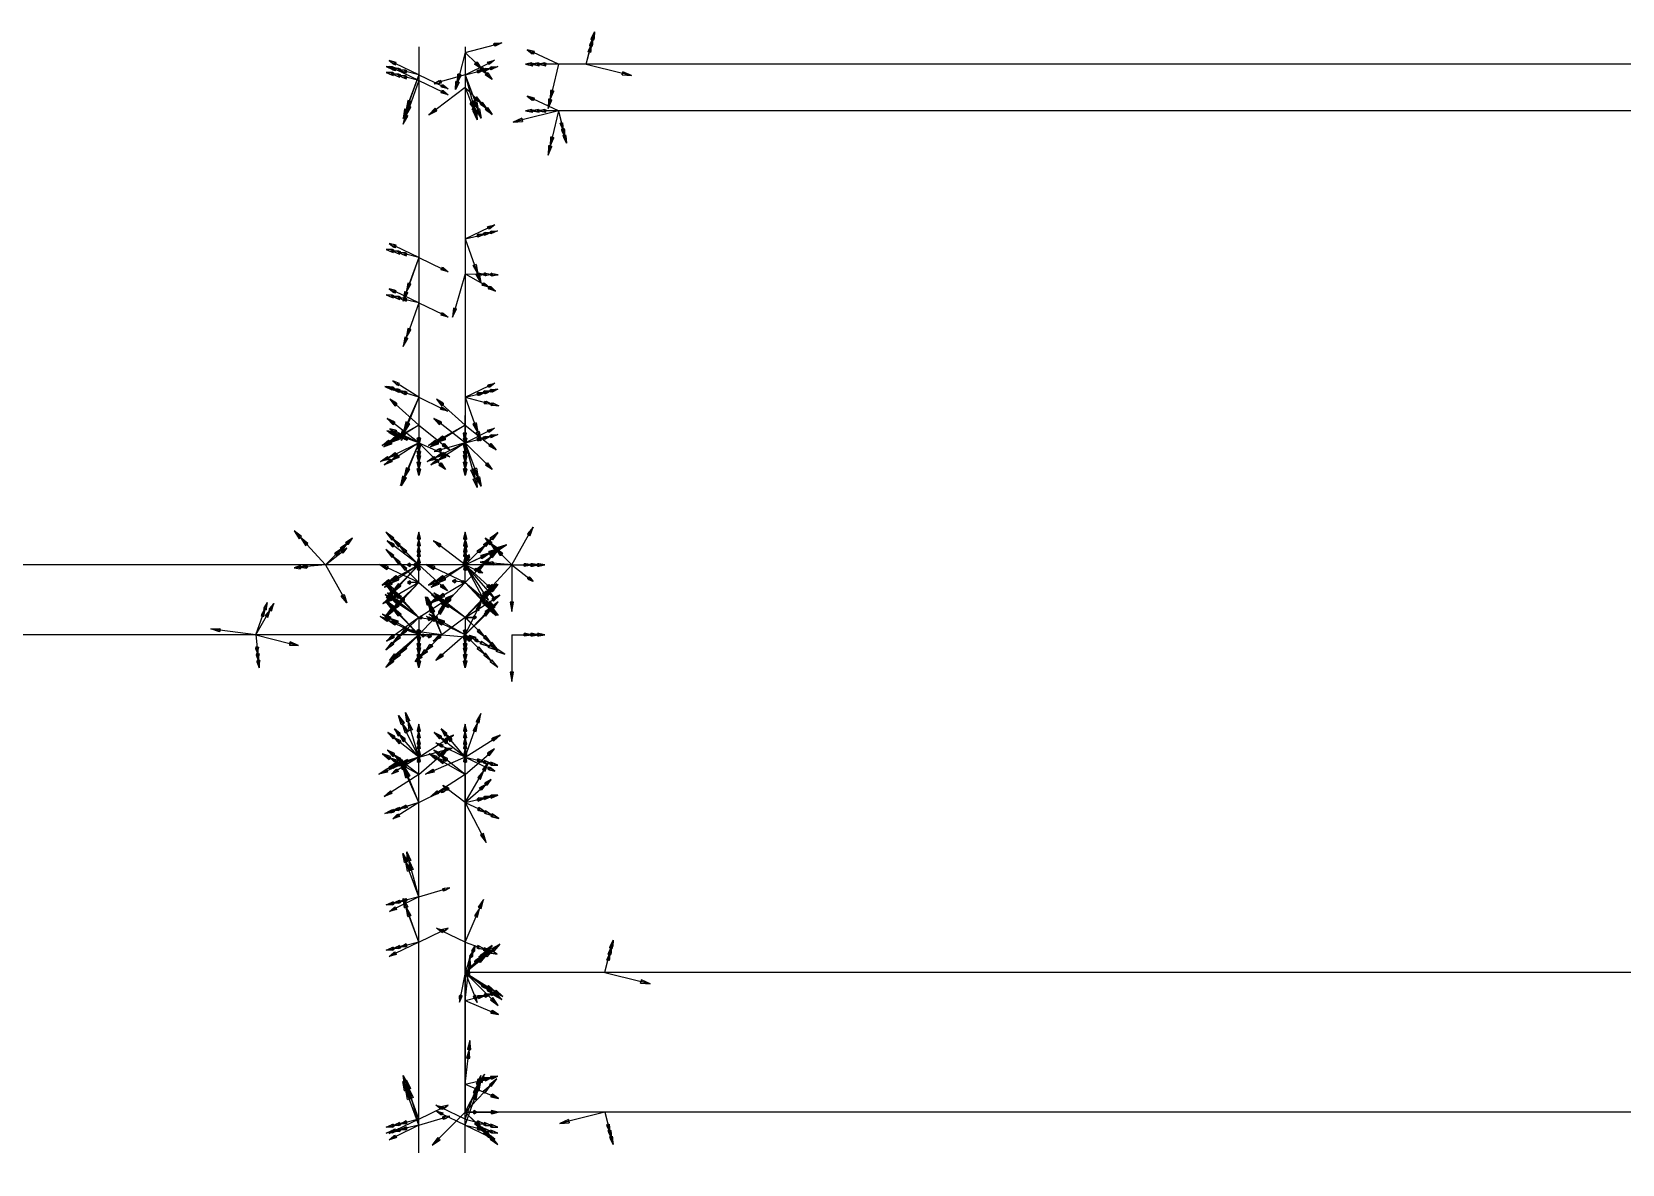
# Model space of a CAD drawing. Header units: millimetres. Extents: x -8665 to 13, y -124 to 125.
# Drawn here: x -2498.1 to -2156.5, y -121.2 to 122 of the extents above; entities that cross this region are included whole.
import ezdxf

# ---------------------------------------------------------------- set-up
doc = ezdxf.new("R2010")
doc.units = ezdxf.units.MM
for name, color, linetype in [('AutoDetect_13_112', 1, 'Continuous'), ('AutoDetect_14_120', 1, 'Continuous'), ('AutoDetect_17_103', 1, 'Continuous'), ('AutoDetect_18_35', 1, 'Continuous'), ('AutoDetect_221_12', 1, 'Continuous'), ('AutoDetect_222_13', 1, 'Continuous'), ('AutoDetect_223_71', 1, 'Continuous'), ('AutoDetect_224_72', 1, 'Continuous'), ('AutoDetect_225_105', 1, 'Continuous'), ('AutoDetect_226_106', 1, 'Continuous'), ('AutoDetect_231_36', 1, 'Continuous'), ('AutoDetect_232_37', 1, 'Continuous'), ('AutoDetect_233_56', 1, 'Continuous'), ('AutoDetect_234_57', 1, 'Continuous'), ('AutoDetect_235_90', 1, 'Continuous'), ('AutoDetect_236_89', 1, 'Continuous'), ('AutoDetect_247_104', 1, 'Continuous'), ('AutoDetect_248_107', 1, 'Continuous'), ('AutoDetect_250_99', 1, 'Continuous'), ('AutoDetect_251_88', 1, 'Continuous'), ('AutoDetect_277_8', 1, 'Continuous'), ('AutoDetect_278_6', 1, 'Continuous'), ('AutoDetect_289_70', 1, 'Continuous'), ('AutoDetect_290_34', 1, 'Continuous'), ('AutoDetect_299_14', 1, 'Continuous'), ('AutoDetect_300_15', 1, 'Continuous'), ('AutoDetect_303_32', 1, 'Continuous'), ('AutoDetect_304_33', 1, 'Continuous'), ('AutoDetect_345_73', 1, 'Continuous'), ('AutoDetect_346_74', 1, 'Continuous'), ('AutoDetect_348_54', 1, 'Continuous'), ('AutoDetect_349_55', 1, 'Continuous'), ('AutoDetect_383_11', 1, 'Continuous'), ('AutoDetect_384_31', 1, 'Continuous'), ('AutoDetect_385_87', 1, 'Continuous'), ('KNOTENBLECH_ID_GUID_6B7FED3A_8994_4ed4_AF79_758A89B35B66', 1, 'Continuous')]:
    doc.layers.add(name, color=color, linetype=linetype)

# ---------------------------------------------------------------- blocks, each defined once
blk = doc.blocks.new('Kontrollpunkt')
at = {"color": 0}
for q in [(0, 6), (8, 0), (0, 0, 4)]:
    blk.add_line((0, 0), q, dxfattribs=at)
for points in [[(0.25, 8, -0.25), (-0.25, 8, -0.25), (-0.25, 8, 0.25), (0, 10, 0), (-0.25, 8, -0.25), (0.25, 8, 0.25), (0, 10, 0), (0.25, 8, -0.25), (0.25, 8, 0.25), (-0.25, 8, 0.25)], [(0.25, 6, -0.25), (-0.25, 6, -0.25), (-0.25, 6, 0.25), (0, 8, 0), (-0.25, 6, -0.25), (0.25, 6, 0.25), (0, 8, 0), (0.25, 6, -0.25), (0.25, 6, 0.25), (-0.25, 6, 0.25)], [(0.25, 0.25, 4), (-0.25, 0.25, 4), (-0.25, -0.25, 4), (0, 0, 6), (-0.25, 0.25, 4), (0.25, -0.25, 4), (0, 0, 6), (0.25, 0.25, 4), (0.25, -0.25, 4), (-0.25, -0.25, 4)], [(0.25, 0.25, 6), (-0.25, 0.25, 6), (-0.25, -0.25, 6), (0, 0, 8), (-0.25, 0.25, 6), (0.25, -0.25, 6), (0, 0, 8), (0.25, 0.25, 6), (0.25, -0.25, 6), (-0.25, -0.25, 6)], [(0.25, 0.25, 8), (-0.25, 0.25, 8), (-0.25, -0.25, 8), (0, 0, 10), (-0.25, 0.25, 8), (0.25, -0.25, 8), (0, 0, 10), (0.25, 0.25, 8), (0.25, -0.25, 8), (-0.25, -0.25, 8)], [(8, 0.25, -0.25), (8, 0.25, 0.25), (8, -0.25, 0.25), (10, 0, 0), (8, 0.25, 0.25), (8, -0.25, -0.25), (10, 0, 0), (8, 0.25, -0.25), (8, -0.25, -0.25), (8, -0.25, 0.25)]]:
    blk.add_polyline3d(points, dxfattribs=at)

msp = doc.modelspace()

# ---------------------------------------------------------------- linework, layer by layer
at = {"layer": 'AutoDetect_13_112', "color": 1}
msp.add_line((-845, 115, -220), (-2385, 115, -220), dxfattribs=at)
at = {"layer": 'AutoDetect_14_120', "color": 1}
msp.add_line((-845, 105, -220), (-2385, 105, -220), dxfattribs=at)
at = {"layer": 'AutoDetect_17_103', "color": 1}
msp.add_line((-2395, 7.5, -220), (-2583, 7.5, -220), dxfattribs=at)
at = {"layer": 'AutoDetect_18_35', "color": 1}
msp.add_line((-2410, -7.5, -220), (-2583, -7.5, -220), dxfattribs=at)
at = {"layer": 'AutoDetect_221_12', "color": 1}
msp.add_line((-2405, 3.75, -262.5), (-2405, 3.75, -407.5), dxfattribs=at)
at = {"layer": 'AutoDetect_222_13', "color": 1}
msp.add_line((-2415, 3.75, -262.5), (-2415, 3.75, -407.5), dxfattribs=at)
at = {"layer": 'AutoDetect_223_71', "color": 1}
msp.add_line((-2405, 118.75, -232.5), (-2405, 33.75, -232.5), dxfattribs=at)
at = {"layer": 'AutoDetect_224_72', "color": 1}
msp.add_line((-2415, 118.75, -232.5), (-2415, 33.75, -232.5), dxfattribs=at)
at = {"layer": 'AutoDetect_225_105', "color": 1}
msp.add_line((-2405, 118.75, -437.5), (-2405, 33.75, -437.5), dxfattribs=at)
at = {"layer": 'AutoDetect_226_106', "color": 1}
msp.add_line((-2415, 118.75, -437.5), (-2415, 33.75, -437.5), dxfattribs=at)
at = {"layer": 'AutoDetect_231_36', "color": 1}
msp.add_line((-2405, -3.75, -262.5), (-2405, -3.75, -407.5), dxfattribs=at)
at = {"layer": 'AutoDetect_232_37', "color": 1}
msp.add_line((-2415, -3.75, -262.5), (-2415, -3.75, -407.5), dxfattribs=at)
at = {"layer": 'AutoDetect_233_56', "color": 1}
msp.add_line((-2405, -118.75, -232.5), (-2405, -33.75, -232.5), dxfattribs=at)
at = {"layer": 'AutoDetect_234_57', "color": 1}
msp.add_line((-2415, -118.75, -232.5), (-2415, -33.75, -232.5), dxfattribs=at)
at = {"layer": 'AutoDetect_235_90', "color": 1}
msp.add_line((-2415, -118.75, -437.5), (-2415, -33.75, -437.5), dxfattribs=at)
at = {"layer": 'AutoDetect_236_89', "color": 1}
msp.add_line((-2405, -118.75, -437.5), (-2405, -33.75, -437.5), dxfattribs=at)
at = {"layer": 'AutoDetect_247_104', "color": 1}
msp.add_line((-2405, 110, -220), (-2405, 37.5, -220), dxfattribs=at)
at = {"layer": 'AutoDetect_248_107', "color": 1}
msp.add_line((-2415, 117.5, -220), (-2415, 37.5, -220), dxfattribs=at)
at = {"layer": 'AutoDetect_250_99', "color": 1}
msp.add_line((-2405, -37.5, -220), (-2405, -80, -220), dxfattribs=at)
at = {"layer": 'AutoDetect_251_88', "color": 1}
msp.add_line((-2415, -117.5, -220), (-2415, -37.5, -220), dxfattribs=at)
at = {"layer": 'AutoDetect_277_8', "color": 1}
msp.add_line((-20, -80, -220), (-2405, -80, -220), dxfattribs=at)
at = {"layer": 'AutoDetect_278_6', "color": 1}
msp.add_line((-20, -110, -220), (-2405, -110, -220), dxfattribs=at)
at = {"layer": 'AutoDetect_289_70', "color": 1}
msp.add_line((-2395, 7.5, -35), (-2583, 7.5, -35), dxfattribs=at)
at = {"layer": 'AutoDetect_290_34', "color": 1}
msp.add_line((-2410, -7.5, -35), (-2583, -7.5, -35), dxfattribs=at)
at = {"layer": 'AutoDetect_299_14', "color": 1}
msp.add_line((-2405, 7.5, -65), (-2405, 7.5, -190), dxfattribs=at)
at = {"layer": 'AutoDetect_300_15', "color": 1}
msp.add_line((-2415, 7.5, -65), (-2415, 7.5, -190), dxfattribs=at)
at = {"layer": 'AutoDetect_303_32', "color": 1}
msp.add_line((-2405, -7.49, -65), (-2405, -7.5, -190), dxfattribs=at)
at = {"layer": 'AutoDetect_304_33', "color": 1}
msp.add_line((-2415, -7.49, -65), (-2415, -7.5, -190), dxfattribs=at)
at = {"layer": 'AutoDetect_345_73', "color": 1}
msp.add_line((-2405, 117.5, -35), (-2405, 37.5, -35), dxfattribs=at)
at = {"layer": 'AutoDetect_346_74', "color": 1}
msp.add_line((-2415, 117.5, -35), (-2415, 37.5, -35), dxfattribs=at)
at = {"layer": 'AutoDetect_348_54', "color": 1}
msp.add_line((-2405, -117.49, -35), (-2405, -37.49, -35), dxfattribs=at)
at = {"layer": 'AutoDetect_349_55', "color": 1}
msp.add_line((-2415, -117.49, -35), (-2415, -37.49, -35), dxfattribs=at)
at = {"layer": 'AutoDetect_383_11', "color": 1}
msp.add_line((-2405, -80, -160), (-2405, -80, -220), dxfattribs=at)
at = {"layer": 'AutoDetect_384_31', "color": 1}
msp.add_line((-2405, -110, -160), (-2405, -110, -220), dxfattribs=at)
at = {"layer": 'AutoDetect_385_87', "color": 1}
msp.add_line((-2405, -80, -160), (-2405, -110, -160), dxfattribs=at)

# ---------------------------------------------------------------- block references
at = {"layer": 'AutoDetect_13_112', "color": 1, "extrusion": (0.173648, 0.696364, 0.696364), "rotation": 180}
msp.add_blockref('Kontrollpunkt', (2336.14, 165.24, -486.23), dxfattribs=at)
at = {"layer": 'AutoDetect_14_120', "color": 1, "extrusion": (0.173648, -0.696364, 0.696364), "rotation": 180}
msp.add_blockref('Kontrollpunkt', (-2288.73, 314.9, -640.47), dxfattribs=at)
at = {"layer": 'AutoDetect_17_103', "color": 2, "extrusion": (0.575779, 0.578134, 0.578134), "rotation": 265.8768767192246}
msp.add_blockref('Kontrollpunkt', (1730.61, 810.82, -1524.87), dxfattribs=at)
at = {"layer": 'AutoDetect_17_103', "color": 2, "extrusion": (-0.575779, 0.578134, 0.578134), "rotation": 206.0120420016545}
msp.add_blockref('Kontrollpunkt', (1691.68, -1159.66, 1256.14), dxfattribs=at)
at = {"layer": 'AutoDetect_18_35', "color": 1, "extrusion": (-0.575779, -0.578134, 0.578134), "rotation": 55.70112638150838}
msp.add_blockref('Kontrollpunkt', (-1702.31, -1165.78, 1264.77), dxfattribs=at)
at = {"layer": 'AutoDetect_18_35', "color": 1, "extrusion": (0.071534, -0.705295, 0.705295), "rotation": 332.8699397141127}
msp.add_blockref('Kontrollpunkt', (-2438.25, 13.14, -325.13), dxfattribs=at)
at = {"layer": 'AutoDetect_221_12', "color": 1, "extrusion": (0.696364, 0.696364, 0.173648), "rotation": 77.24859307823726}
for p in [(1703.24, -3.06, -1724.67), (1703.24, -106.46, -1742.91)]:
    msp.add_blockref('Kontrollpunkt', p, dxfattribs=at)
at = {"layer": 'AutoDetect_221_12', "color": 1, "extrusion": (0.706703, 0.706703, 0.033787), "rotation": 87.4787949731138}
msp.add_blockref('Kontrollpunkt', (1703.24, -204.98, -1705.84), dxfattribs=at)
at = {"layer": 'AutoDetect_222_13', "color": 1, "extrusion": (-0.696364, 0.696364, 0.173648), "rotation": 279.8510761165839}
for p in [(1705.01, -594.9, 1631.8), (1705.01, -698.3, 1613.57)]:
    msp.add_blockref('Kontrollpunkt', p, dxfattribs=at)
at = {"layer": 'AutoDetect_222_13', "color": 1, "extrusion": (-0.706797, 0.706797, 0.029587), "rotation": 271.6947355015437}
msp.add_blockref('Kontrollpunkt', (1705.01, -312.99, 1701.8), dxfattribs=at)
at = {"layer": 'AutoDetect_223_71', "color": 1, "extrusion": (0.696364, 0.173648, -0.696364), "rotation": 81.2348063681018}
for p in [(691.3, -1772.86, -1493.27), (614.65, -1786.17, -1506.99)]:
    msp.add_blockref('Kontrollpunkt', p, dxfattribs=at)
at = {"layer": 'AutoDetect_224_72', "color": 1, "extrusion": (-0.696364, 0.173648, -0.696364), "rotation": 278.1385729810916}
for p in [(474.92, 1483.89, 1863.2), (522.46, 1475.63, 1854.69)]:
    msp.add_blockref('Kontrollpunkt', p, dxfattribs=at)
at = {"layer": 'AutoDetect_224_72', "color": 1, "extrusion": (-0.641478, 0.218525, -0.735359), "rotation": 273.9260745869619}
msp.add_blockref('Kontrollpunkt', (746.8, 1531.47, 1727.52), dxfattribs=at)
at = {"layer": 'AutoDetect_225_105', "color": 1, "extrusion": (0.696364, 0.173648, 0.696364), "rotation": 91.41777319695942}
for p in [(691.3, 1292.01, -1959.84), (614.65, 1305.32, -1973.55)]:
    msp.add_blockref('Kontrollpunkt', p, dxfattribs=at)
at = {"layer": 'AutoDetect_226_106', "color": 1, "extrusion": (-0.696364, 0.173648, 0.696364), "rotation": 261.8614270189084}
for p in [(474.92, -1964.74, 1396.64), (522.46, -1956.48, 1388.13)]:
    msp.add_blockref('Kontrollpunkt', p, dxfattribs=at)
at = {"layer": 'AutoDetect_226_106', "color": 1, "extrusion": (-0.683496, 0.256254, 0.683496), "rotation": 266.3833586692936}
msp.add_blockref('Kontrollpunkt', (816.2, -1873.04, 1360.26), dxfattribs=at)
at = {"layer": 'AutoDetect_231_36', "color": 1, "extrusion": (0.696364, -0.696364, 0.173648), "rotation": 279.8510761165839}
for p in [(-1703.24, -3.06, -1724.67), (-1703.24, -106.46, -1742.91)]:
    msp.add_blockref('Kontrollpunkt', p, dxfattribs=at)
at = {"layer": 'AutoDetect_231_36', "color": 1, "extrusion": (0.706797, -0.706797, 0.029587), "rotation": 271.6947432668488}
msp.add_blockref('Kontrollpunkt', (-1703.24, -212.15, -1704.96), dxfattribs=at)
at = {"layer": 'AutoDetect_232_37', "color": 1, "extrusion": (-0.696364, -0.696364, 0.173648), "rotation": 77.24859307823723}
for p in [(-1705.01, -594.9, 1631.8), (-1705.01, -698.3, 1613.57)]:
    msp.add_blockref('Kontrollpunkt', p, dxfattribs=at)
at = {"layer": 'AutoDetect_232_37', "color": 1, "extrusion": (-0.706703, -0.706703, 0.033788), "rotation": 87.47870559517791}
msp.add_blockref('Kontrollpunkt', (-1705.01, -320.14, 1700.47), dxfattribs=at)
at = {"layer": 'AutoDetect_233_56', "color": 1, "extrusion": (0.696364, -0.173648, -0.696364), "rotation": 278.1385729810916}
for p in [(-614.65, -1786.17, -1506.99), (-691.3, -1772.86, -1493.27)]:
    msp.add_blockref('Kontrollpunkt', p, dxfattribs=at)
at = {"layer": 'AutoDetect_234_57', "color": 1, "extrusion": (-0.683731, -0.254998, -0.683731), "rotation": 82.26760627158772}
msp.add_blockref('Kontrollpunkt', (-812.27, 1385.52, 1818.78), dxfattribs=at)
at = {"layer": 'AutoDetect_234_57', "color": 1, "extrusion": (-0.696364, -0.173648, -0.696364), "rotation": 81.2348063681018}
for p in [(-522.46, 1475.63, 1854.69), (-474.92, 1483.89, 1863.2)]:
    msp.add_blockref('Kontrollpunkt', p, dxfattribs=at)
at = {"layer": 'AutoDetect_235_90', "color": 1, "extrusion": (-0.633046, -0.206204, 0.746145), "rotation": 87.60830750064865}
msp.add_blockref('Kontrollpunkt', (-715.88, -2012.42, 1209.33), dxfattribs=at)
at = {"layer": 'AutoDetect_235_90', "color": 1, "extrusion": (-0.696364, -0.173648, 0.696364), "rotation": 91.41777319695939}
for p in [(-522.46, -1956.48, 1388.13), (-474.92, -1964.74, 1396.64)]:
    msp.add_blockref('Kontrollpunkt', p, dxfattribs=at)
at = {"layer": 'AutoDetect_236_89', "color": 1, "extrusion": (0.696364, -0.173648, 0.696364), "rotation": 261.8614270189084}
for p in [(-614.65, 1305.32, -1973.55), (-691.3, 1292.01, -1959.84)]:
    msp.add_blockref('Kontrollpunkt', p, dxfattribs=at)
at = {"layer": 'AutoDetect_247_104', "color": 1, "extrusion": (0.578134, -0.575779, 0.578134), "rotation": 166.0567908396484}
msp.add_blockref('Kontrollpunkt', (-1619.18, 850.55, -1580.94), dxfattribs=at)
at = {"layer": 'AutoDetect_247_104', "color": 1, "extrusion": (0.706997, -0.017613, 0.706997), "rotation": 159.2897740271866}
msp.add_blockref('Kontrollpunkt', (10.08, 1545.45, -1857.1), dxfattribs=at)
at = {"layer": 'AutoDetect_247_104', "color": 1, "extrusion": (0.696364, 0.173648, 0.696364), "rotation": 159.2208102630771}
msp.add_blockref('Kontrollpunkt', (624.11, 1459.77, -1820.4), dxfattribs=at)
at = {"layer": 'AutoDetect_248_107', "color": 1, "extrusion": (-0.696364, 0.173648, 0.696364), "rotation": 261.8614270189084}
for p in [(476.13, -1808.43, 1547.88), (513, -1802.03, 1541.28)]:
    msp.add_blockref('Kontrollpunkt', p, dxfattribs=at)
at = {"layer": 'AutoDetect_248_107', "color": 1, "extrusion": (-0.729263, 0.234813, 0.64268), "rotation": 260.4420266015948}
msp.add_blockref('Kontrollpunkt', (698.77, -1654.5, 1630), dxfattribs=at)
at = {"layer": 'AutoDetect_250_99', "color": 1, "extrusion": (0.69833, 0.157076, 0.698328), "rotation": 200.9349568213279}
msp.add_blockref('Kontrollpunkt', (485.34, 1487.74, -1839.95), dxfattribs=at)
at = {"layer": 'AutoDetect_250_99', "color": 1, "extrusion": (0.578138, 0.575779, 0.578131), "rotation": 195.178968207795}
msp.add_blockref('Kontrollpunkt', (1640.43, 838.3, -1563.67), dxfattribs=at)
at = {"layer": 'AutoDetect_251_88', "color": 1, "extrusion": (-0.688332, -0.228898, 0.688335), "rotation": 95.0968458239247}
msp.add_blockref('Kontrollpunkt', (-720.78, -1746.43, 1520.84), dxfattribs=at)
at = {"layer": 'AutoDetect_251_88', "color": 1, "extrusion": (-0.696363, -0.173648, 0.696365), "rotation": 98.1385562608478}
for p in [(-513.01, -1802.03, 1541.28), (-476.14, -1808.43, 1547.88)]:
    msp.add_blockref('Kontrollpunkt', p, dxfattribs=at)
at = {"layer": 'AutoDetect_277_8', "color": 1, "extrusion": (0.575779, 0.578134, 0.578134), "rotation": 180}
msp.add_blockref('Kontrollpunkt', (1647.61, 834.43, -1558.19), dxfattribs=at)
at = {"layer": 'AutoDetect_277_8', "color": 1, "extrusion": (0.173648, 0.696364, 0.696364), "rotation": 180}
msp.add_blockref('Kontrollpunkt', (2285.08, 296.32, -621.32), dxfattribs=at)
at = {"layer": 'AutoDetect_278_6', "color": 1, "extrusion": (0.575779, -0.578134, 0.578134), "rotation": 180}
msp.add_blockref('Kontrollpunkt', (-1781.68, 756.59, -1448.34), dxfattribs=at)
at = {"layer": 'AutoDetect_278_6', "color": 1, "extrusion": (0.173648, -0.696364, 0.696364), "rotation": 180}
msp.add_blockref('Kontrollpunkt', (-2331.05, 167.95, -489.01), dxfattribs=at)
at = {"layer": 'AutoDetect_289_70', "color": 2, "extrusion": (0.575779, 0.578134, -0.578134), "rotation": 205.9563671512105}
msp.add_blockref('Kontrollpunkt', (1730.61, -1018.89, -1377.45), dxfattribs=at)
at = {"layer": 'AutoDetect_289_70', "color": 2, "extrusion": (-0.575779, 0.578134, -0.578134), "rotation": 265.8212018687807}
msp.add_blockref('Kontrollpunkt', (1691.68, 951.6, 1403.56), dxfattribs=at)
at = {"layer": 'AutoDetect_290_34', "color": 1, "extrusion": (0.071401, -0.705302, -0.705302), "rotation": 198.5031269349763}
msp.add_blockref('Kontrollpunkt', (-2438.3, -193.59, -144.96), dxfattribs=at)
at = {"layer": 'AutoDetect_290_34', "color": 1, "extrusion": (-0.575779, -0.578134, -0.578134), "rotation": 127.112354066204}
msp.add_blockref('Kontrollpunkt', (-1702.31, 957.72, 1412.2), dxfattribs=at)
at = {"layer": 'AutoDetect_299_14', "color": 1, "extrusion": (0.698325, 0.698325, 0.157115), "rotation": 157.3025775571725}
msp.add_blockref('Kontrollpunkt', (1705.9, 196.24, -1685.39), dxfattribs=at)
at = {"layer": 'AutoDetect_299_14', "color": 1, "extrusion": (0.866834, 0.424658, 0.261275), "rotation": 206.0796262897641}
msp.add_blockref('Kontrollpunkt', (1064.79, 385.82, -2129.63), dxfattribs=at)
at = {"layer": 'AutoDetect_299_14', "color": 1, "extrusion": (0.884385, 0.433256, 0.173648), "rotation": 189.1377395232354}
msp.add_blockref('Kontrollpunkt', (1064.79, 222.8, -2150.44), dxfattribs=at)
at = {"layer": 'AutoDetect_300_15', "color": 1, "extrusion": (-0.696364, 0.696364, 0.173648), "rotation": 279.8510761165839}
for p in [(1702.36, -406.77, 1667.67), (1702.36, -478.66, 1654.99)]:
    msp.add_blockref('Kontrollpunkt', p, dxfattribs=at)
at = {"layer": 'AutoDetect_300_15', "color": 1, "extrusion": (-0.705457, 0.705457, 0.06826), "rotation": 273.9049601982725}
msp.add_blockref('Kontrollpunkt', (1702.36, -187.76, 1704.12), dxfattribs=at)
at = {"layer": 'AutoDetect_303_32', "color": 1, "extrusion": (0.850612, -0.416708, 0.320646), "rotation": 270.0347871163081}
msp.add_blockref('Kontrollpunkt', (-1064.78, 517.18, -2101.6), dxfattribs=at)
at = {"layer": 'AutoDetect_303_32', "color": 1, "extrusion": (0.696365, -0.696363, 0.173648), "rotation": 270.0347783719761}
msp.add_blockref('Kontrollpunkt', (-1705.89, 142.72, -1696.28), dxfattribs=at)
at = {"layer": 'AutoDetect_303_32', "color": 1, "extrusion": (0.698326, -0.698324, 0.157112), "rotation": 268.9324481815686}
msp.add_blockref('Kontrollpunkt', (-1705.89, 196.23, -1685.4), dxfattribs=at)
at = {"layer": 'AutoDetect_304_33', "color": 1, "extrusion": (-0.705287, -0.705286, 0.071698), "rotation": 84.66183486814586}
msp.add_blockref('Kontrollpunkt', (-1702.36, -193.63, 1703.46), dxfattribs=at)
at = {"layer": 'AutoDetect_304_33', "color": 1, "extrusion": (-0.696365, -0.696363, 0.173648), "rotation": 77.24863447435985}
for p in [(-1702.36, -406.77, 1667.67), (-1702.36, -478.66, 1654.99)]:
    msp.add_blockref('Kontrollpunkt', p, dxfattribs=at)
at = {"layer": 'AutoDetect_345_73', "color": 2, "extrusion": (0.578134, -0.575779, -0.578134), "rotation": 44.97998282131998}
msp.add_blockref('Kontrollpunkt', (-1613.86, -1061.67, -1437.83), dxfattribs=at)
at = {"layer": 'AutoDetect_345_73', "color": 2, "extrusion": (0.696364, 0.173648, -0.696364), "rotation": 81.86142701890837}
for p in [(657.1, -1637.06, -1636.93), (624.11, -1642.78, -1642.83)]:
    msp.add_blockref('Kontrollpunkt', p, dxfattribs=at)
at = {"layer": 'AutoDetect_346_74', "color": 1, "extrusion": (-0.696364, 0.173648, -0.696364), "rotation": 278.1385729810916}
for p in [(476.13, 1625.42, 1725.45), (513, 1619.02, 1718.86)]:
    msp.add_blockref('Kontrollpunkt', p, dxfattribs=at)
at = {"layer": 'AutoDetect_346_74', "color": 1, "extrusion": (-0.688336, 0.228881, -0.688336), "rotation": 275.0977859656229}
msp.add_blockref('Kontrollpunkt', (720.72, 1561.47, 1696.38), dxfattribs=at)
at = {"layer": 'AutoDetect_348_54', "color": 1, "extrusion": (0.721196, -0.345547, -0.600394), "rotation": 277.1721226332336}
msp.add_blockref('Kontrollpunkt', (-1078.41, -1318.9, -1698.43), dxfattribs=at)
at = {"layer": 'AutoDetect_348_54', "color": 1, "extrusion": (0.683807, -0.254598, -0.683804), "rotation": 273.7057651210966}
msp.add_blockref('Kontrollpunkt', (-908.04, -1549.19, -1601.91), dxfattribs=at)
at = {"layer": 'AutoDetect_348_54', "color": 1, "extrusion": (0.696365, -0.173648, -0.696363), "rotation": 278.138589702142}
msp.add_blockref('Kontrollpunkt', (-690.08, -1631.32, -1631.03), dxfattribs=at)
at = {"layer": 'AutoDetect_349_55', "color": 1, "extrusion": (-0.72928, -0.234825, -0.642657), "rotation": 80.44137899274115}
msp.add_blockref('Kontrollpunkt', (-698.79, 1459.07, 1793.92), dxfattribs=at)
at = {"layer": 'AutoDetect_349_55', "color": 1, "extrusion": (-0.696365, -0.173648, -0.696363), "rotation": 81.86141029785797}
for p in [(-513.01, 1619.01, 1718.86), (-476.14, 1625.42, 1725.45)]:
    msp.add_blockref('Kontrollpunkt', p, dxfattribs=at)
at = {"layer": 'AutoDetect_383_11', "color": 1, "extrusion": (0.578134, 0.578134, 0.575779), "rotation": 111.1719732904351}
msp.add_blockref('Kontrollpunkt', (1644.02, 831.86, -1563.33), dxfattribs=at)
at = {"layer": 'AutoDetect_383_11', "color": 1, "extrusion": (0.740155, 0.610989, 0.280827), "rotation": 130.9959224427355}
msp.add_blockref('Kontrollpunkt', (1469.34, 375.83, -1875.57), dxfattribs=at)
at = {"layer": 'AutoDetect_384_31', "color": 1, "extrusion": (0.578134, -0.578134, 0.575779), "rotation": 299.932417358785}
msp.add_blockref('Kontrollpunkt', (-1778.37, 754.51, -1453.49), dxfattribs=at)
at = {"layer": 'AutoDetect_384_31', "color": 1, "extrusion": (0.696364, -0.696364, 0.173648), "rotation": 279.8510761165839}
msp.add_blockref('Kontrollpunkt', (-1778.37, 118.32, -1626.98), dxfattribs=at)
at = {"layer": 'AutoDetect_385_87', "color": 2, "extrusion": (0.696364, 0.173648, 0.696364), "rotation": 242.1592747857405}
for p in [(498.46, 1524.65, -1801.11), (480.99, 1527.69, -1804.23)]:
    msp.add_blockref('Kontrollpunkt', p, dxfattribs=at)
at = {"layer": 'KNOTENBLECH_ID_GUID_6B7FED3A_8994_4ed4_AF79_758A89B35B66', "color": 2, "extrusion": (-0.707107, 0, 0.707107), "rotation": 251.7510976167656}
for p in [(-115, -1842.01, 1530.89), (-105, -1842.01, 1530.89)]:
    msp.add_blockref('Kontrollpunkt', p, dxfattribs=at)
at = {"layer": 'KNOTENBLECH_ID_GUID_6B7FED3A_8994_4ed4_AF79_758A89B35B66', "color": 2, "extrusion": (0, -0.707107, 0.707107)}
for p, rotation in [((-2415, -129.05, -182.08), 128.0807543265006), ((-2405, -129.05, -182.08), 128.0807543265006), ((-2415, -285.49, -333.22), 132.3574932908483), ((-2405, -285.49, -333.22), 132.3574932908483)]:
    msp.add_blockref('Kontrollpunkt', p, dxfattribs=dict(at, rotation=rotation))
at = {"layer": 'KNOTENBLECH_ID_GUID_6B7FED3A_8994_4ed4_AF79_758A89B35B66', "color": 2, "extrusion": (0, -0.707107, -0.707107)}
for p, rotation in [((-2415, -51.27, -1.77), 48.59245685126017), ((-2405, -51.27, -1.77), 48.59245685126017), ((-2415, -188.27, 140.54), 54.87213827432104), ((-2405, -188.27, 140.54), 54.87213827432104)]:
    msp.add_blockref('Kontrollpunkt', p, dxfattribs=dict(at, rotation=rotation))
at = {"layer": 'KNOTENBLECH_ID_GUID_6B7FED3A_8994_4ed4_AF79_758A89B35B66', "color": 2, "extrusion": (-2.77556e-17, 0.707107, 0.707107), "rotation": 312.8088098942241}
for p in [(2415, -51.27, -40.66), (2405, -51.27, -40.66)]:
    msp.add_blockref('Kontrollpunkt', p, dxfattribs=at)
at = {"layer": 'KNOTENBLECH_ID_GUID_6B7FED3A_8994_4ed4_AF79_758A89B35B66', "color": 2, "extrusion": (-2.77556e-17, 0.707107, -0.707107), "rotation": 231.9192456734994}
for p in [(2415, -129.05, 139.65), (2405, -129.05, 139.65)]:
    msp.add_blockref('Kontrollpunkt', p, dxfattribs=at)
at = {"layer": 'KNOTENBLECH_ID_GUID_6B7FED3A_8994_4ed4_AF79_758A89B35B66', "color": 2, "extrusion": (0, 0.707107, 0.707107)}
for p, rotation in [((2415, -188.27, -182.96), 326.8001045372023), ((2405, -188.27, -182.96), 326.8001045372023), ((2415, -285.49, -333.22), 221.7267650541877), ((2405, -285.49, -333.22), 221.7267650541877)]:
    msp.add_blockref('Kontrollpunkt', p, dxfattribs=dict(at, rotation=rotation))
at = {"layer": 'KNOTENBLECH_ID_GUID_6B7FED3A_8994_4ed4_AF79_758A89B35B66', "color": 2, "extrusion": (2.77556e-17, 0.707107, -0.707107), "rotation": 230.3603235845961}
for p in [(2415, -285.49, 290.8), (2405, -285.49, 290.8)]:
    msp.add_blockref('Kontrollpunkt', p, dxfattribs=at)
at = {"layer": 'KNOTENBLECH_ID_GUID_6B7FED3A_8994_4ed4_AF79_758A89B35B66', "color": 2, "extrusion": (0.707107, 0, 0.707107), "rotation": 180}
for p in [(7.5, 1537.96, -1849.08), (-7.5, 1537.96, -1849.08)]:
    msp.add_blockref('Kontrollpunkt', p, dxfattribs=at)
at = {"layer": 'KNOTENBLECH_ID_GUID_6B7FED3A_8994_4ed4_AF79_758A89B35B66', "color": 2, "extrusion": (2.77556e-17, -0.707107, 0.707107), "rotation": 42.21589902975395}
for p in [(-2415, -188.27, -182.96), (-2405, -188.27, -182.96)]:
    msp.add_blockref('Kontrollpunkt', p, dxfattribs=at)
at = {"layer": 'KNOTENBLECH_ID_GUID_6B7FED3A_8994_4ed4_AF79_758A89B35B66', "color": 2, "extrusion": (-5.55112e-17, -0.707107, -0.707107), "rotation": 133.6912805216964}
for p in [(-2415, -285.49, 290.8), (-2405, -285.49, 290.8)]:
    msp.add_blockref('Kontrollpunkt', p, dxfattribs=at)
at = {"layer": 'KNOTENBLECH_ID_GUID_6B7FED3A_8994_4ed4_AF79_758A89B35B66', "color": 2, "extrusion": (-2.77556e-17, -0.707102, 0.707111), "rotation": 56.11693457388026}
for p in [(-2415, -51.26, -40.66), (-2405, -51.26, -40.66)]:
    msp.add_blockref('Kontrollpunkt', p, dxfattribs=at)
at = {"layer": 'KNOTENBLECH_ID_GUID_6B7FED3A_8994_4ed4_AF79_758A89B35B66', "color": 2, "extrusion": (-2.77556e-17, -0.707111, -0.707102), "rotation": 128.9634347798541}
for p in [(-2415, -129.05, 139.65), (-2405, -129.05, 139.65)]:
    msp.add_blockref('Kontrollpunkt', p, dxfattribs=at)
at = {"layer": 'KNOTENBLECH_ID_GUID_6B7FED3A_8994_4ed4_AF79_758A89B35B66', "color": 2, "extrusion": (0, 0.707107, -0.707107), "rotation": 328.6342262655402}
for p in [(2415, -188.27, 140.54), (2405, -188.27, 140.54)]:
    msp.add_blockref('Kontrollpunkt', p, dxfattribs=at)
at = {"layer": 'KNOTENBLECH_ID_GUID_6B7FED3A_8994_4ed4_AF79_758A89B35B66', "color": 2, "extrusion": (0, 0.707102, -0.707111), "rotation": 317.78418918326}
for p in [(2415, -51.26, -1.76), (2405, -51.26, -1.76)]:
    msp.add_blockref('Kontrollpunkt', p, dxfattribs=at)
at = {"layer": 'KNOTENBLECH_ID_GUID_6B7FED3A_8994_4ed4_AF79_758A89B35B66', "color": 2, "extrusion": (2.77556e-17, 0.707111, 0.707102), "rotation": 231.0365652201459}
for p in [(2415, -129.05, -182.08), (2405, -129.05, -182.08)]:
    msp.add_blockref('Kontrollpunkt', p, dxfattribs=at)

doc.saveas('drawing.dxf')
